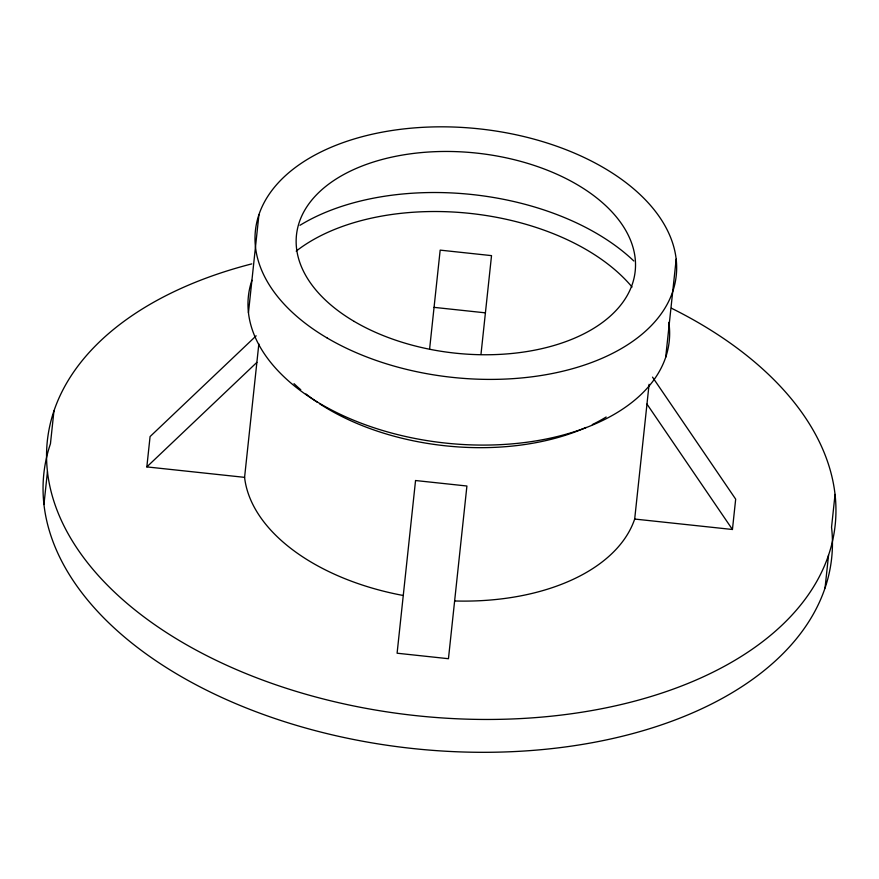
<?xml version="1.0" encoding="UTF-8"?>
<svg xmlns="http://www.w3.org/2000/svg" width="879" height="879" viewBox="0 0 879 879"><rect width="100%" height="100%" fill="white"/><g stroke="black" fill="none" stroke-linecap="round" stroke-linejoin="round"><path stroke-width="1.32" d="M43.95 504.513L47.455 471.66M53.949 410.932L50.444 443.774A396.165 233.979 6.1 0 0 412.877 748.534A396.165 233.979 6.1 0 0 831.545 527.246L835.05 494.405M403.263 595.49A197.852 116.852 6.1 0 1 244.582 477.352L146.837 466.903L150.078 436.577L256.152 335.833M248.449 312.726L258.942 214.597M244.582 477.352L258.844 343.931M429.611 348.985L440.17 250.13L491.526 255.624L480.967 354.468M454.619 600.972A197.852 116.852 6.1 0 0 634.682 519.049L649.087 384.299M665.689 357.313L676.182 259.184M634.682 519.049L732.438 529.488L735.679 499.162L652.526 377.135M825.051 587.985L828.556 555.143M146.837 466.903L256.866 362.39M434.061 307.364L485.417 312.847M646.966 404.087L732.438 529.488M671.512 308.254A396.165 233.979 6.1 0 1 724.076 666.447A396.165 233.979 6.1 0 1 126.972 603.324A396.165 233.979 6.1 0 1 251.812 263.876M606.169 417.009A197.852 116.852 6.1 0 1 592.325 424.579M586.084 427.469A197.852 116.852 6.1 0 1 319.527 403.703M317.165 402.132A197.852 116.852 6.1 0 1 305.958 393.979M300.761 389.727A197.852 116.852 6.1 0 1 294.015 383.651M296.19 251.119A197.852 116.852 6.1 0 1 632.045 287.004M668.831 322.362A211.619 124.983 6.1 0 1 447.631 443.291A211.619 124.983 6.1 0 1 251.921 280.291M299.959 225.31A211.619 124.983 6.1 0 1 633.825 260.986M415.547 480.527L397.099 653.218L448.455 658.712L466.914 486.01L415.547 480.527M327.197 338.019A211.619 124.983 6.1 0 0 672.71 291.63A211.619 124.983 6.1 0 0 397.572 129.696A211.619 124.983 6.1 0 0 327.197 338.019M354.248 321.45A170.328 100.602 6.1 0 0 632.342 284.115A170.328 100.602 6.1 0 0 410.889 153.77A170.328 100.602 6.1 0 0 354.248 321.45"/></g></svg>
